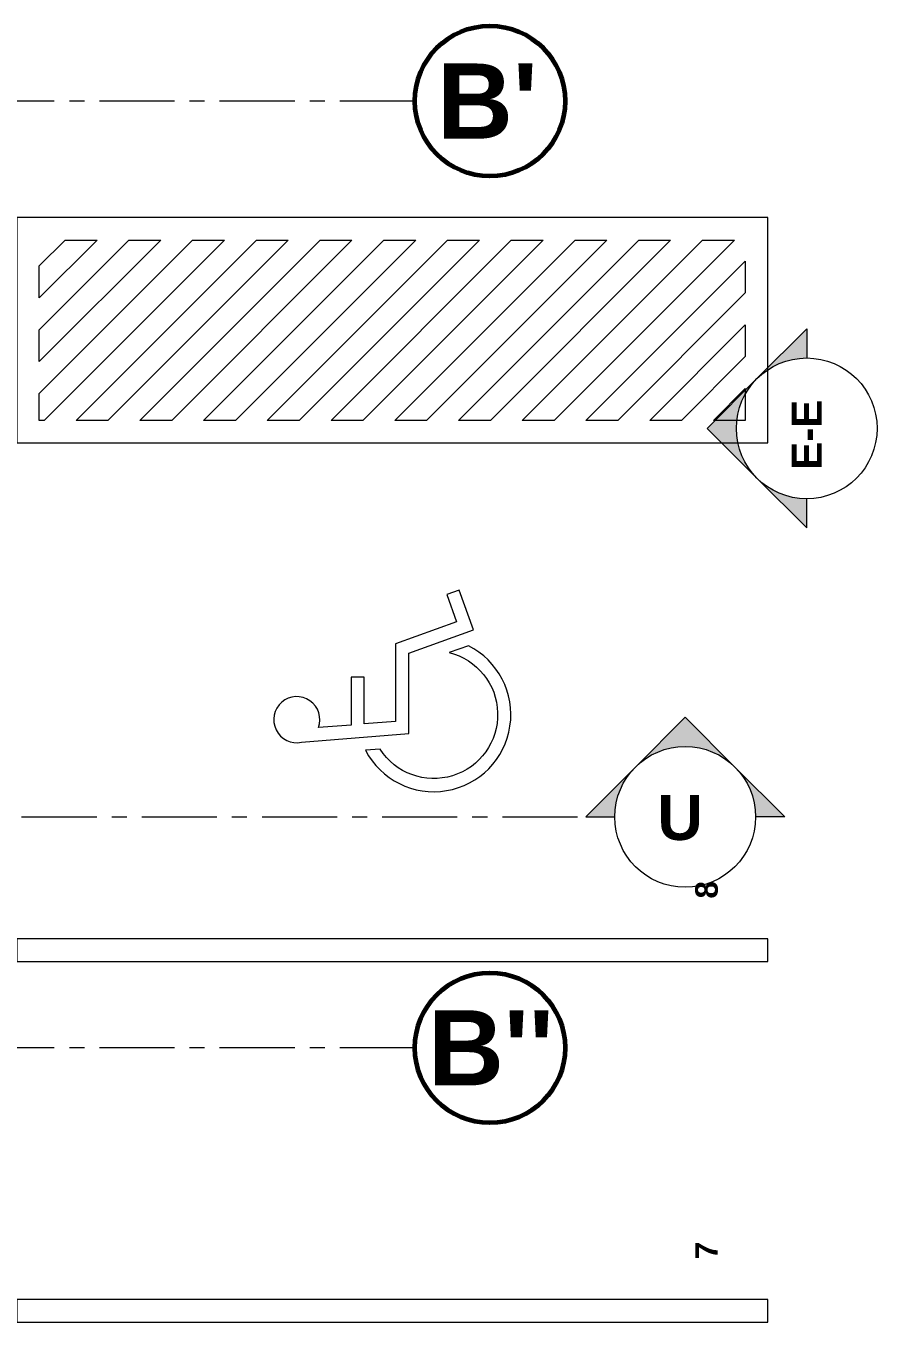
# Model space of a CAD drawing. Header units: inches. Extents: x -38 to 5698, y -33 to 92.
# Drawn here: x 52.98 to 58.65, y 18.57 to 27.2 of the extents above; entities that cross this region are included whole.
import ezdxf

# ---------------------------------------------------------------- set-up
doc = ezdxf.new("R2010")
doc.units = ezdxf.units.IN
doc.header["$MEASUREMENT"] = 0
doc.header["$PDMODE"] = 1
doc.linetypes.add('Punto & Raya', pattern=[0.65, 0.5, -0.075, 0, -0.075])
for name, color, linetype in [('02 _ ARQ _ ALB _ Ejes Generales', 7, 'Continuous'), ('Interior - Equipamiento', 7, 'Continuous'), ('Marcador - Alzados', 7, 'Continuous'), ('Marcador - Secciones', 251, 'Continuous')]:
    doc.layers.add(name, color=color, linetype=linetype)
doc.styles.add('Estilo_Generado_1', font='swisseb.ttf')
doc.styles.add('Estilo_Generado_8', font='arialbd.ttf')

msp = doc.modelspace()

# ---------------------------------------------------------------- hatches: boundary and pattern name
at = {"layer": 'Marcador - Alzados', "linetype": 'Continuous', "lineweight": 13}
for points in [[(58.1787, 25.1844), (57.8474, 24.8532, -0.198912), (58.1787, 24.9904)], [(57.8474, 24.8532), (57.5162, 24.5219), (57.8474, 24.1907, -0.414214)], [(58.1787, 23.8594), (58.1787, 24.0535, -0.198912), (57.8474, 24.1907)]]:
    msp.add_hatch(color=7, dxfattribs=at).paths.add_polyline_path(points)
at = {"layer": 'Marcador - Secciones', "linetype": 'Continuous', "lineweight": 13}
for points in [[(57.7009, 22.2679), (57.3697, 22.5992), (57.0384, 22.2679, -0.414214)], [(56.7072, 21.9367), (56.9012, 21.9367, -0.198912), (57.0384, 22.2679)], [(58.0322, 21.9367), (57.7009, 22.2679, -0.198912), (57.8381, 21.9367)]]:
    msp.add_hatch(color=7, dxfattribs=at).paths.add_polyline_path(points)

# ---------------------------------------------------------------- linework, layer by layer
at = {"layer": '02 _ ARQ _ ALB _ Ejes Generales', "color": 251, "linetype": 'Punto & Raya', "lineweight": 13}
for p, q in [((55.57, 26.7), (42.7385, 26.7)), ((55.57, 20.4), (42.7385, 20.4))]:
    msp.add_line(p, q, dxfattribs=at)
at = {"layer": '02 _ ARQ _ ALB _ Ejes Generales', "color": 7, "linetype": 'Continuous', "lineweight": 60}
for centre in [(56.07, 26.7), (56.07, 20.4)]:
    msp.add_circle(centre, 0.5, dxfattribs=at)
at = {"layer": '02 _ ARQ _ ALB _ Ejes Generales', "color": 7, "linetype": 'Punto & Raya', "lineweight": 13}
for p in [(54.57, 26.7), (54.57, 26.7), (54.57, 20.4), (54.57, 20.4)]:
    msp.add_point(p, dxfattribs=at)
at = {"layer": 'Interior - Equipamiento', "color": 175, "linetype": 'Continuous', "lineweight": 13, "flags": 128}
for points in [[(57.92, 24.425), (57.92, 25.925), (52.92, 25.925), (52.92, 24.425)], [(54.3031, 25.775), (53.1031, 24.575), (53.07, 24.575), (53.07, 24.754), (54.0909, 25.775)], [(53.8788, 25.775), (53.07, 24.9662), (53.07, 25.1783), (53.6667, 25.775)], [(53.4545, 25.775), (53.07, 25.3904), (53.07, 25.6026), (53.2424, 25.775)], [(54.7273, 25.775), (53.5273, 24.575), (53.3152, 24.575), (54.5152, 25.775)], [(55.1516, 25.775), (53.9516, 24.575), (53.7395, 24.575), (54.9395, 25.775)], [(55.5758, 25.775), (54.3758, 24.575), (54.1637, 24.575), (55.3637, 25.775)], [(56.0001, 25.775), (54.8001, 24.575), (54.588, 24.575), (55.788, 25.775)], [(56.4244, 25.775), (55.2244, 24.575), (55.0122, 24.575), (56.2122, 25.775)], [(56.8486, 25.775), (55.6486, 24.575), (55.4365, 24.575), (56.6365, 25.775)], [(57.2729, 25.775), (56.0729, 24.575), (55.8608, 24.575), (57.0608, 25.775)], [(57.6972, 25.775), (56.4972, 24.575), (56.285, 24.575), (57.485, 25.775)], [(57.77, 25.4235), (56.9214, 24.575), (56.7093, 24.575), (57.77, 25.6357)], [(57.77, 24.9993), (57.3457, 24.575), (57.1336, 24.575), (57.77, 25.2114)], [(57.77, 24.575), (57.5578, 24.575), (57.77, 24.7871)], [(57.92, 20.975), (57.92, 21.125), (52.92, 21.125), (52.92, 20.975)], [(57.92, 18.575), (57.92, 18.725), (52.92, 18.725), (52.92, 18.575)]]:
    msp.add_lwpolyline(points, close=True, dxfattribs=at)
msp.add_lwpolyline([(54.8152, 22.4335), (55.5296, 22.4907), (55.5296, 23.0268), (55.9601, 23.1809), (55.8653, 23.4458), (55.7827, 23.4163), (55.848, 23.2339), (55.4419, 23.0886), (55.4419, 22.5717), (55.2335, 22.555), (55.2335, 22.8664), (55.1458, 22.8664), (55.1458, 22.5479), (54.9279, 22.5305, 3.865495), (54.8152, 22.4335)], format="xyb", dxfattribs=at)
msp.add_lwpolyline([(55.7988, 23.03, -1.473184), (55.3382, 22.3874), (55.2414, 22.3797, 1.373115), (55.9264, 23.0757)], format="xyb", close=True, dxfattribs=at)
at = {"layer": 'Marcador - Alzados', "color": 7, "linetype": 'Continuous', "lineweight": 13, "flags": 128}
for points in [[(57.8474, 24.8532), (58.1787, 25.1844), (58.1787, 24.9904, 0.198912)], [(57.8474, 24.1907), (58.1787, 23.8594), (58.1787, 24.0535, -0.198912)]]:
    msp.add_lwpolyline(points, format="xyb", dxfattribs=at)
msp.add_lwpolyline([(57.8474, 24.1907), (57.5162, 24.5219), (57.8474, 24.8532)], dxfattribs=at)
at = {"layer": 'Marcador - Alzados', "color": 7, "linetype": 'Continuous', "lineweight": 13}
msp.add_circle((58.1787, 24.5219), 0.4685, dxfattribs=at)
at = {"layer": 'Marcador - Secciones', "color": 251, "linetype": 'Punto & Raya', "lineweight": 13}
msp.add_line((28.9526, 21.9367), (56.7072, 21.9367), dxfattribs=at)
at = {"layer": 'Marcador - Secciones', "color": 7, "linetype": 'Continuous', "lineweight": 13, "flags": 128}
msp.add_lwpolyline([(57.0384, 22.2679), (57.3697, 22.5992), (57.7009, 22.2679)], dxfattribs=at)
for points in [[(57.0384, 22.2679), (56.7072, 21.9367), (56.9012, 21.9367, -0.198912)], [(57.7009, 22.2679), (58.0322, 21.9367), (57.8381, 21.9367, 0.198912)]]:
    msp.add_lwpolyline(points, format="xyb", dxfattribs=at)
at = {"layer": 'Marcador - Secciones', "color": 7, "linetype": 'Continuous', "lineweight": 13}
msp.add_circle((57.3697, 21.9367), 0.4685, dxfattribs=at)

# ---------------------------------------------------------------- texts
at = {"layer": '02 _ ARQ _ ALB _ Ejes Generales', "color": 7, "lineweight": 30, "char_height": 0.5, "attachment_point": 1, "style": 'Estilo_Generado_1'}
for s, insert in [("\\A1;{\\pql;\\pt0;\\fSwis721 Ex BT|b1|i0|c0|p34;B'}", (55.718, 26.95)), ("\\A1;{\\pql;\\pt0;\\fSwis721 Ex BT|b1|i0|c0|p34;B''}", (55.6585, 20.65))]:
    msp.add_mtext(s, dxfattribs=dict(at, insert=insert))
at = {"layer": 'Interior - Equipamiento', "color": 175, "lineweight": 13, "char_height": 0.15, "attachment_point": 4, "rotation": 90, "style": 'Estilo_Generado_8'}
for s, insert in [('\\A1;{\\pql;\\fArial|b1|i0|c0|p34;8}', (57.5127, 21.3931)), ('\\A1;{\\pql;\\fArial|b1|i0|c0|p34;7}', (57.5114, 18.9931))]:
    msp.add_mtext(s, dxfattribs=dict(at, insert=insert))
at = {"layer": 'Marcador - Alzados', "color": 5, "lineweight": 35, "insert": (58.2787, 24.2467), "char_height": 0.2, "attachment_point": 7, "rotation": 90, "style": 'Estilo_Generado_1'}
msp.add_mtext('\\A1;{\\pql;\\pt0;\\fSwis721 Ex BT|b1|i0|c0|p34;E-E}', dxfattribs=at)
at = {"layer": 'Marcador - Secciones', "color": 5, "lineweight": 25, "insert": (57.1845, 21.7788), "char_height": 0.3, "attachment_point": 7, "style": 'Estilo_Generado_1'}
msp.add_mtext('\\A1;{\\pql;\\pt0;\\fSwis721 Ex BT|b1|i0|c0|p34;U}', dxfattribs=at)

doc.saveas('drawing.dxf')
